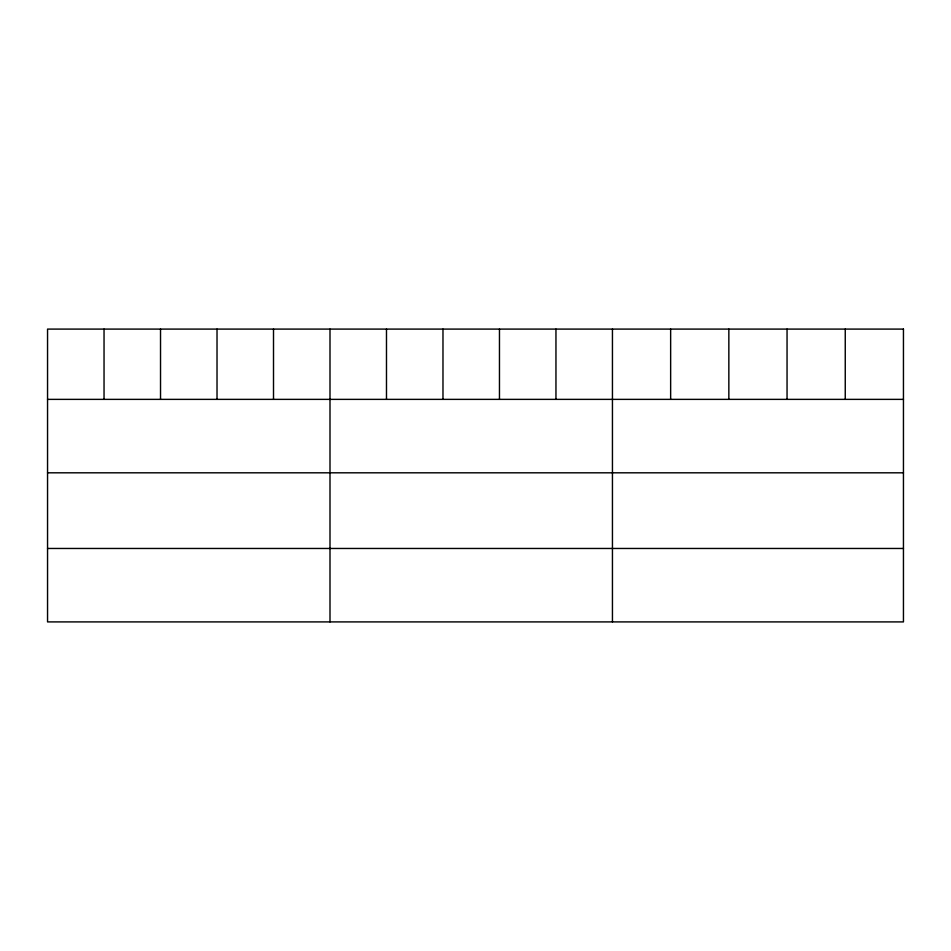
<?xml version="1.0" encoding="UTF-8"?>
<svg xmlns="http://www.w3.org/2000/svg" width="951" height="951" viewBox="0 0 951 951"><rect width="100%" height="100%" fill="white"/><g stroke="black" fill="none" stroke-linecap="round" stroke-linejoin="round"><path stroke-width="1.43" d="M47.55 399.372L903.45 399.372M47.55 472.813L903.45 472.813M47.55 548.465L903.45 548.465M845.249 329.094L845.249 399.372M787.048 329.094L787.048 399.372M728.846 329.094L728.846 399.372M670.645 329.094L670.645 399.372M612.444 329.094L612.444 621.906M555.955 329.094L555.955 399.372M499.465 329.094L499.465 399.372M442.976 329.094L442.976 399.372M386.486 329.094L386.486 399.372M329.997 329.094L329.997 621.906M273.508 329.094L273.508 399.372M217.018 329.094L217.018 399.372M160.529 329.094L160.529 399.372M104.039 329.094L104.039 399.372M903.45 329.094L47.55 329.094L47.55 621.906L903.45 621.906L903.45 329.094"/></g></svg>
